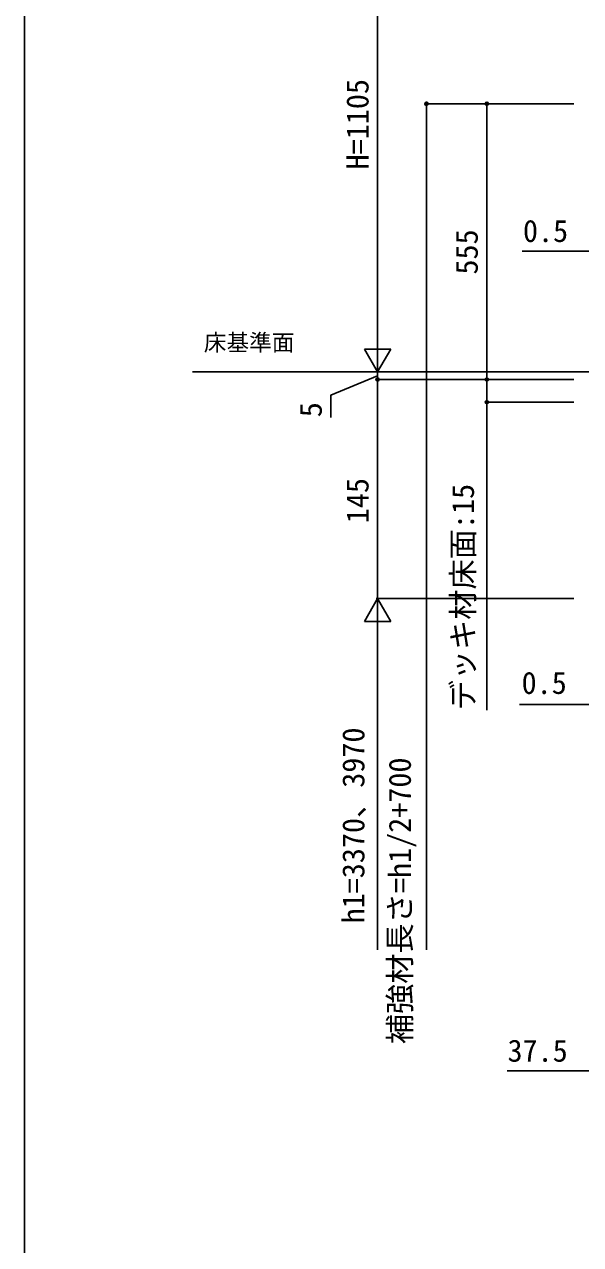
# Model space of a CAD drawing. Units: millimetres, scale not verified. Extents: x -875 to 875, y -1304 to 1296.
# Drawn here: x -875 to -507, y -44 to 764 of the extents above; entities that cross this region are included whole.
import ezdxf
from ezdxf.enums import TextEntityAlignment as Align

# ---------------------------------------------------------------- set-up
doc = ezdxf.new("R2010")
doc.units = ezdxf.units.MM
doc.header["$LTSCALE"] = 8
for name, color, linetype in [('0-1_USER1', 3, 'Continuous'), ('0-4_YKK_12', 2, 'Continuous'), ('0-6_YKK_D', 6, 'Continuous'), ('0-7_YKK_ZWAK', 7, 'Continuous')]:
    doc.layers.add(name, color=color, linetype=linetype)
doc.styles.add('ＭＳ ゴシック', font='')
doc.styles.get('ＭＳ ゴシック').set_extended_font_data('MS Gothic')

msp = doc.modelspace()

# ---------------------------------------------------------------- linework, layer by layer
at = {"layer": '0-4_YKK_12'}
msp.add_line((406.43, 533.58), (-763.693, 533.58), dxfattribs=at)
at = {"layer": '0-6_YKK_D'}
for p, q in [((-641.07, 551.08), (-641.07, 876.08)), ((-511.07, 711.08), (-609.712, 711.08)), ((-608.712, 711.08), (-608.712, 151.08)), ((-511.07, 711.08), (-569.712, 711.08)), ((-568.712, 528.58), (-568.712, 711.08)), ((-501.07, 613.58), (-545.37, 613.58)), ((-641.07, 533.58), (-641.07, 563.891)), ((-641.07, 533.58), (-649.82, 548.735)), ((-632.32, 548.735), (-649.82, 548.735)), ((-641.07, 533.58), (-632.32, 548.735)), ((-582.07, 533.58), (-642.07, 533.58)), ((-641.07, 533.58), (-641.07, 528.58)), ((-511.07, 528.58), (-642.07, 528.58)), ((-511.07, 528.58), (-642.07, 528.58)), ((-641.07, 528.58), (-641.07, 383.58)), ((-511.07, 528.58), (-569.712, 528.58)), ((-511.07, 528.58), (-569.712, 528.58)), ((-511.07, 513.58), (-569.712, 513.58)), ((-641.07, 383.58), (-649.82, 368.424)), ((-511.07, 383.58), (-642.07, 383.58)), ((-511.07, 383.58), (-642.07, 383.58)), ((-641.07, 383.58), (-632.32, 368.424)), ((-641.07, 383.58), (-641.07, 353.269)), ((-649.82, 368.424), (-632.32, 368.424)), ((-641.07, 366.08), (-641.07, 151.08)), ((-501.07, 313.58), (-547.17, 313.58))]:
    msp.add_line(p, q, dxfattribs=at)
for points in [[(-641.07, 531.08), (-672.02, 518.259), (-672.02, 503.468)], [(-568.712, 528.58), (-568.712, 513.58), (-568.712, 309.716)], [(-463.57, 71.08), (-501.07, 71.08), (-555.161, 71.08)]]:
    msp.add_lwpolyline(points, dxfattribs=at)
for centre in [(-608.712, 711.08), (-568.712, 711.08), (-641.07, 528.58), (-641.07, 528.58), (-568.712, 528.58), (-568.712, 528.58), (-568.712, 513.58)]:
    msp.add_circle(centre, 1.075, dxfattribs=at)
at = {"layer": '0-7_YKK_ZWAK'}
msp.add_line((-875, 1245.8), (-875, -1304.2), dxfattribs=at)

# ---------------------------------------------------------------- texts
at = {"layer": '0-1_USER1', "style": 'ＭＳ ゴシック'}
msp.add_text('床基準面', height=11, dxfattribs=at).set_placement((-756.141, 544.255), align=Align.BOTTOM_LEFT)
at = {"layer": '0-6_YKK_D', "style": 'ＭＳ ゴシック'}
for s, p in [('H=1105', (-642.67, 667.614)), ('555', (-570.312, 598.011)), ('5', (-673.62, 503.591)), ('145', (-642.67, 433.466)), ('デッキ材床面:15', (-572.812, 309.611)), ('h1=3370、3970', (-645.398, 168.58)), ('補強材長さ=h1/2+700', (-614.621, 88.684))]:
    msp.add_text(s, height=14.66, rotation=90, dxfattribs=at).set_placement(p, align=Align.BOTTOM_LEFT)
for s, p in [('0.5', (-544.793, 615.18)), ('0.5', (-545.693, 316.08)), ('37.5', (-555.039, 72.68))]:
    msp.add_text(s, height=14.66, dxfattribs=at).set_placement(p, align=Align.BOTTOM_LEFT)

doc.saveas('drawing.dxf')
